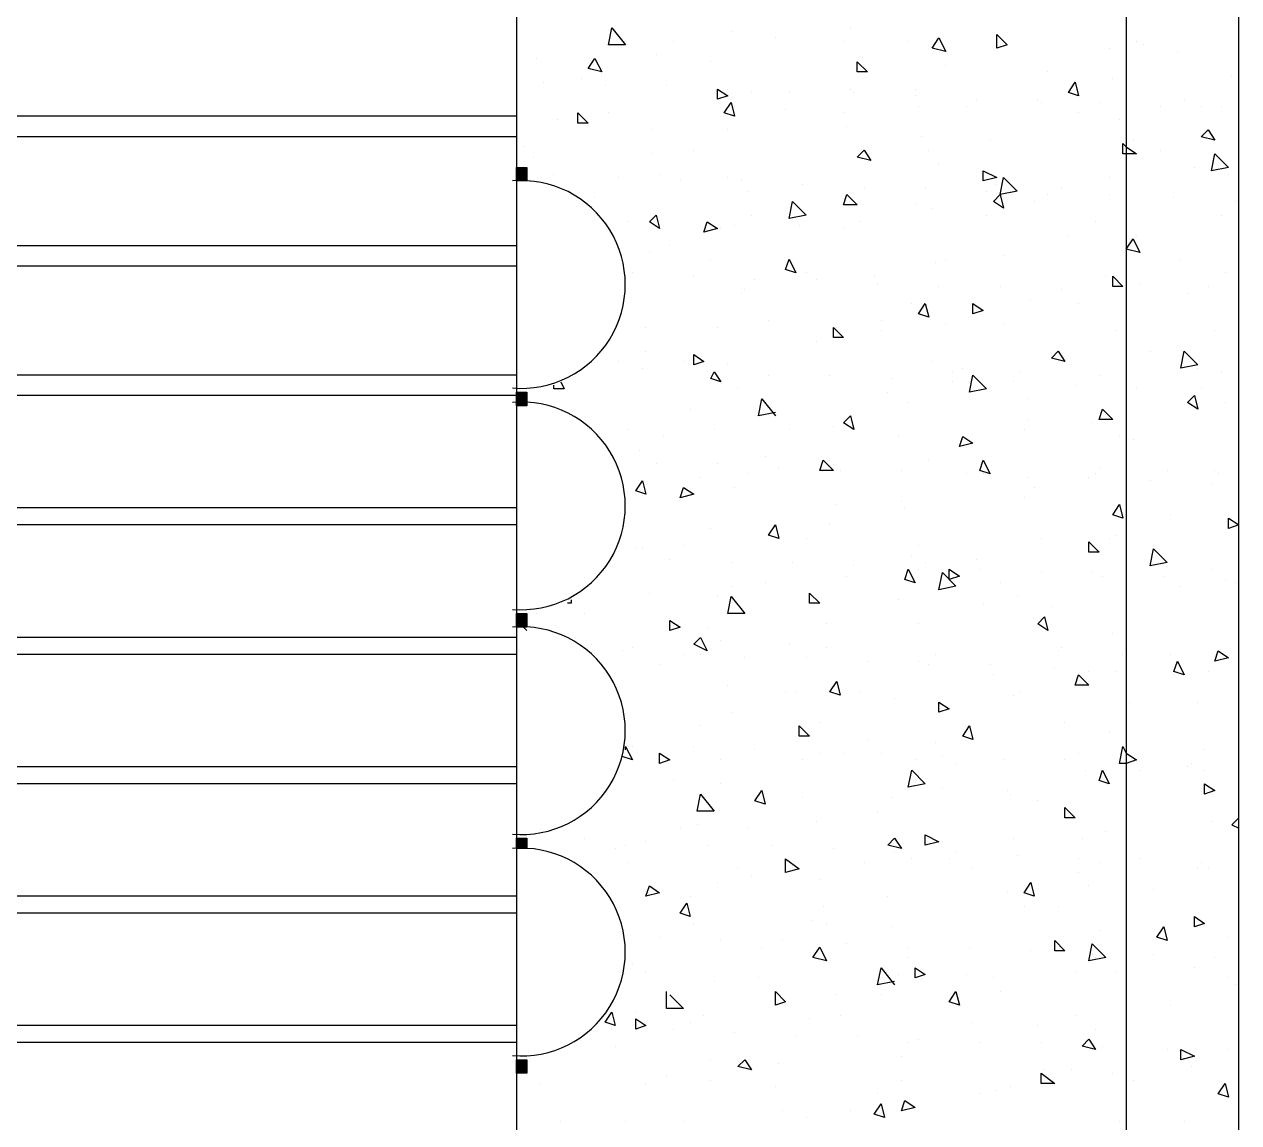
# Model space of a CAD drawing. Header units: inches. Extents: x 9636 to 21597, y -10243 to 557.
# Drawn here: x 14933 to 14998.5, y -2647.3 to -2588.1 of the extents above; entities that cross this region are included whole.
import ezdxf

# ---------------------------------------------------------------- set-up
doc = ezdxf.new("R2010")
doc.units = ezdxf.units.IN
doc.header["$MEASUREMENT"] = 0
doc.layers.add('PDF2_0', color=7, linetype='Continuous')
doc.layers.add('PDF2_IEL-HATCH-002', color=7, linetype='Continuous', true_color=0xd7ebd2)

msp = doc.modelspace()

# ---------------------------------------------------------------- linework, layer by layer
at = {"layer": 'PDF2_0', "lineweight": 25}
for points in [[(14992.435, -2701.983), (14884.397, -2701.983), (14884.397, -2710.986), (14998.499, -2710.986), (14998.499, -2529.084), (14884.397, -2529.084), (14884.397, -2538.088), (14992.435, -2538.088)], [(14992.435, -2529.084), (14992.435, -2710.986)], [(14959.546, -2538.088), (14959.546, -2596.7), (14959.546, -2643.737), (14959.546, -2701.983)], [(14959.546, -2607.725), (14959.546, -2608.827)], [(14959.546, -2619.668), (14959.546, -2620.77)], [(14959.546, -2631.794), (14959.546, -2632.713)]]:
    msp.add_lwpolyline(points, dxfattribs=at)
at = {"layer": 'PDF2_0', "color": 252, "lineweight": 25, "true_color": 0x939598}
for points in [[(14959.546, -2593.025), (14908.467, -2593.025)], [(14959.546, -2594.128), (14908.467, -2594.128)], [(14959.546, -2600.008), (14908.467, -2600.008)], [(14959.546, -2601.11), (14908.467, -2601.11)], [(14959.546, -2606.99), (14908.467, -2606.99)], [(14959.546, -2608.092), (14908.467, -2608.092)], [(14959.546, -2614.155), (14908.467, -2614.155)], [(14959.546, -2615.074), (14908.467, -2615.074)], [(14959.546, -2621.138), (14908.467, -2621.138)], [(14959.546, -2622.056), (14908.467, -2622.056)], [(14959.546, -2628.12), (14908.467, -2628.12)], [(14959.546, -2629.038), (14908.467, -2629.038)], [(14959.546, -2635.102), (14908.467, -2635.102)], [(14959.546, -2636.02), (14908.467, -2636.02)], [(14959.546, -2642.084), (14908.467, -2642.084)], [(14959.546, -2643.002), (14908.467, -2643.002)]]:
    msp.add_lwpolyline(points, dxfattribs=at)
at = {"layer": 'PDF2_0', "lineweight": 25}
for points in [[(14960.097, -2595.782), (14960.097, -2596.517), (14959.546, -2596.517), (14959.546, -2595.782)], [(14960.097, -2607.908), (14960.097, -2608.643), (14959.546, -2608.643), (14959.546, -2607.908)], [(14960.097, -2619.851), (14960.097, -2620.586), (14959.546, -2620.586), (14959.546, -2619.851)], [(14960.097, -2631.978), (14960.097, -2632.529), (14959.546, -2632.529), (14959.546, -2631.978)], [(14960.097, -2643.921), (14960.097, -2644.656), (14959.546, -2644.656), (14959.546, -2643.921)]]:
    msp.add_lwpolyline(points, close=True, dxfattribs=at)
for centre in [(14959.808, -2602.101), (14959.808, -2614.044), (14959.808, -2626.171), (14959.808, -2638.115)]:
    msp.add_arc(centre, 5.604, 265.02318, 94.97682, dxfattribs=at)
at = {"layer": 'PDF2_IEL-HATCH-002', "color": 251, "lineweight": 25, "true_color": 0x636466}
for points in [[(14964.507, -2589.167), (14964.691, -2588.248), (14965.426, -2589.167)], [(14986.005, -2589.167), (14985.453, -2589.351), (14985.453, -2588.616)], [(14982.697, -2589.534), (14981.962, -2589.351), (14982.33, -2588.799)], [(14964.14, -2590.637), (14963.405, -2590.453), (14963.772, -2589.902)], [(14978.471, -2590.637), (14977.92, -2590.637), (14977.92, -2590.086)], [(14989.863, -2591.923), (14989.312, -2591.739), (14989.679, -2591.188)], [(14970.938, -2591.923), (14970.387, -2592.107), (14970.387, -2591.556)], [(14971.305, -2593.025), (14970.754, -2592.842), (14971.122, -2592.291)], [(14963.405, -2593.393), (14962.854, -2593.393), (14962.854, -2592.842)], [(14997.213, -2594.312), (14996.478, -2594.128), (14996.845, -2593.76)], [(14992.435, -2595.047), (14992.252, -2595.047), (14992.252, -2594.495), (14992.435, -2594.679), (14992.987, -2595.047)], [(14978.655, -2595.414), (14977.92, -2595.23), (14978.288, -2594.863)], [(14997.029, -2595.965), (14997.213, -2595.047), (14997.948, -2595.782)], [(14960.097, -2596.517), (14959.546, -2596.333), (14959.73, -2595.965)], [(14985.453, -2596.333), (14984.718, -2596.517), (14984.718, -2595.965)], [(14985.637, -2597.251), (14985.821, -2596.333), (14986.556, -2597.068)], [(14974.245, -2598.538), (14974.429, -2597.619), (14975.164, -2598.354)], [(14977.92, -2597.803), (14977.185, -2597.803), (14977.369, -2597.251)], [(14985.821, -2597.986), (14985.27, -2597.619), (14985.637, -2597.251)], [(14967.263, -2599.089), (14966.712, -2598.721), (14967.079, -2598.354)], [(14970.387, -2599.089), (14969.652, -2599.273), (14969.836, -2598.721)], [(14993.17, -2600.375), (14992.435, -2600.191), (14992.803, -2599.64)], [(14974.613, -2601.477), (14974.062, -2601.294), (14974.245, -2600.743)], [(14992.252, -2602.212), (14991.701, -2602.212), (14991.701, -2601.661)], [(14981.779, -2603.866), (14981.227, -2603.682), (14981.595, -2603.131)], [(14984.718, -2603.499), (14984.167, -2603.682), (14984.167, -2603.131)], [(14977.185, -2604.969), (14976.634, -2604.969), (14976.634, -2604.417)], [(14989.128, -2606.255), (14988.393, -2606.071), (14988.761, -2605.703)], [(14995.375, -2606.622), (14995.559, -2605.703), (14996.294, -2606.438)], [(14969.652, -2606.255), (14969.101, -2606.438), (14969.101, -2605.887)], [(14970.571, -2607.357), (14970.019, -2607.173), (14970.203, -2606.806)], [(14983.983, -2607.908), (14984.167, -2606.99), (14984.902, -2607.725)], [(14996.294, -2608.827), (14995.743, -2608.46), (14996.11, -2608.092)], [(14991.701, -2609.378), (14990.966, -2609.378), (14991.149, -2608.827)], [(14977.736, -2609.929), (14977.185, -2609.562), (14977.553, -2609.195)], [(14984.167, -2610.664), (14983.432, -2610.848), (14983.616, -2610.297)], [(14976.634, -2612.134), (14975.899, -2612.134), (14976.083, -2611.583)], [(14985.086, -2612.318), (14984.535, -2612.134), (14984.718, -2611.583)], [(14966.528, -2613.421), (14965.977, -2613.237), (14966.345, -2612.686)], [(14969.101, -2613.421), (14968.366, -2613.604), (14968.549, -2613.053)], [(14992.252, -2614.707), (14991.701, -2614.523), (14992.068, -2613.972)], [(14998.499, -2615.074), (14997.948, -2615.258), (14997.948, -2614.707)], [(14973.694, -2615.809), (14973.143, -2615.625), (14973.51, -2615.074)], [(14990.966, -2616.544), (14990.414, -2616.544), (14990.414, -2615.993)], [(14993.722, -2617.279), (14993.905, -2616.36), (14994.64, -2617.095)], [(14981.044, -2618.198), (14980.492, -2618.014), (14980.676, -2617.463)], [(14983.432, -2617.83), (14982.881, -2618.014), (14982.881, -2617.463)], [(14982.33, -2618.565), (14982.514, -2617.647), (14983.249, -2618.381)], [(14975.899, -2619.3), (14975.348, -2619.3), (14975.348, -2618.749)], [(14970.938, -2619.851), (14971.122, -2618.933), (14971.857, -2619.851)], [(14988.209, -2620.77), (14987.658, -2620.403), (14988.026, -2620.035)], [(14968.366, -2620.586), (14967.814, -2620.77), (14967.814, -2620.219)], [(14969.836, -2621.873), (14969.101, -2621.505), (14969.468, -2621.138)], [(14997.948, -2622.24), (14997.213, -2622.424), (14997.396, -2621.873)], [(14995.559, -2623.159), (14995.008, -2622.975), (14995.192, -2622.424)], [(14990.414, -2623.71), (14989.679, -2623.71), (14989.863, -2623.159)], [(14977.001, -2624.261), (14976.45, -2624.077), (14976.818, -2623.526)], [(14982.881, -2624.996), (14982.33, -2625.18), (14982.33, -2624.629)], [(14975.348, -2626.466), (14974.797, -2626.466), (14974.797, -2625.915)], [(14984.167, -2626.65), (14983.616, -2626.466), (14983.983, -2625.915)], [(14992.068, -2627.936), (14992.252, -2627.017), (14992.435, -2627.385), (14992.987, -2627.752), (14992.435, -2627.936)], [(14967.814, -2627.752), (14967.263, -2627.936), (14967.263, -2627.385)], [(14980.676, -2629.222), (14980.86, -2628.303), (14981.595, -2629.038)], [(14991.517, -2629.038), (14990.966, -2628.855), (14991.149, -2628.303)], [(14997.213, -2629.406), (14996.661, -2629.59), (14996.661, -2629.038)], [(14969.284, -2630.508), (14969.468, -2629.59), (14970.203, -2630.508)], [(14972.959, -2630.141), (14972.408, -2629.957), (14972.775, -2629.406)], [(14989.679, -2630.876), (14989.128, -2630.876), (14989.128, -2630.324)], [(14982.33, -2632.162), (14981.595, -2632.346), (14981.595, -2631.794)], [(14980.309, -2632.529), (14979.574, -2632.346), (14979.941, -2631.978)], [(14974.797, -2633.632), (14974.062, -2633.816), (14974.062, -2633.081)], [(14987.475, -2635.102), (14986.923, -2634.918), (14987.291, -2634.367)], [(14967.263, -2634.918), (14966.528, -2635.102), (14966.712, -2634.55)], [(14968.917, -2636.204), (14968.366, -2636.02), (14968.733, -2635.469)], [(14996.661, -2636.572), (14996.11, -2636.755), (14996.11, -2636.204)], [(14994.64, -2637.49), (14994.089, -2637.307), (14994.457, -2636.755)], [(14989.128, -2638.042), (14988.577, -2638.042), (14988.577, -2637.49)], [(14990.414, -2638.593), (14990.598, -2637.674), (14991.333, -2638.409)], [(14976.266, -2638.593), (14975.531, -2638.409), (14975.899, -2637.858)], [(14981.595, -2639.328), (14981.044, -2639.511), (14981.044, -2638.96)], [(14974.062, -2640.798), (14973.51, -2640.981), (14973.51, -2640.246)], [(14983.432, -2640.981), (14982.881, -2640.798), (14983.249, -2640.246)], [(14964.875, -2642.084), (14964.323, -2641.9), (14964.691, -2641.349)], [(14966.528, -2642.084), (14965.977, -2642.268), (14965.977, -2641.716)], [(14990.782, -2643.37), (14990.047, -2643.186), (14990.414, -2642.819)], [(14996.11, -2643.737), (14995.375, -2643.921), (14995.375, -2643.37)], [(14972.224, -2644.472), (14971.489, -2644.289), (14971.857, -2643.921)], [(14988.577, -2645.207), (14987.842, -2645.207), (14987.842, -2644.656)], [(14997.948, -2645.942), (14997.396, -2645.759), (14997.764, -2645.207)], [(14979.39, -2647.045), (14978.839, -2646.861), (14979.206, -2646.31)], [(14981.044, -2646.494), (14980.309, -2646.677), (14980.492, -2646.126)]]:
    msp.add_lwpolyline(points, close=True, dxfattribs=at)
for points in [[(14971.122, -2588.432), (14971.122, -2588.432)], [(14977.553, -2588.248), (14977.553, -2588.248)], [(14967.998, -2588.983), (14967.998, -2588.983)], [(14973.51, -2588.799), (14973.51, -2588.799)], [(14977.185, -2588.983), (14977.185, -2588.983)], [(14980.676, -2588.983), (14980.676, -2588.983)], [(14992.987, -2588.983), (14992.987, -2588.983)], [(14993.354, -2589.167), (14993.354, -2589.167)], [(14960.649, -2589.902), (14960.649, -2589.902)], [(14967.079, -2589.718), (14967.079, -2589.718)], [(14991.517, -2589.351), (14991.517, -2589.351)], [(14995.192, -2589.534), (14995.192, -2589.534)], [(14970.019, -2590.086), (14970.019, -2590.086)], [(14982.697, -2590.269), (14982.697, -2590.269)], [(14988.209, -2590.637), (14988.209, -2590.637)], [(14961.016, -2591.188), (14961.016, -2591.188)], [(14963.037, -2591.004), (14963.037, -2591.004)], [(14991.701, -2591.004), (14991.701, -2591.004)], [(14998.131, -2590.821), (14998.131, -2590.821)], [(14964.323, -2591.372), (14964.323, -2591.372)], [(14967.631, -2591.372), (14967.631, -2591.372)], [(14970.938, -2591.556), (14970.938, -2591.556)], [(14972.224, -2591.739), (14972.224, -2591.739)], [(14974.245, -2591.739), (14974.245, -2591.739)], [(14977.553, -2591.556), (14977.553, -2591.556)], [(14977.736, -2591.739), (14977.736, -2591.739)], [(14981.044, -2591.556), (14981.044, -2591.556)], [(14981.044, -2591.923), (14981.044, -2591.923)], [(14971.305, -2592.474), (14971.305, -2592.474)], [(14981.227, -2592.474), (14981.227, -2592.474)], [(14983.8, -2592.474), (14983.8, -2592.474)], [(14984.351, -2592.107), (14984.351, -2592.107)], [(14987.658, -2592.107), (14987.658, -2592.107)], [(14987.842, -2592.291), (14987.842, -2592.291)], [(14990.966, -2592.291), (14990.966, -2592.291)], [(14994.273, -2592.474), (14994.273, -2592.474)], [(14995.559, -2592.107), (14995.559, -2592.107)], [(14996.478, -2592.474), (14996.478, -2592.474)], [(14997.58, -2592.474), (14997.58, -2592.474)], [(14961.751, -2593.209), (14961.751, -2593.209)], [(14964.507, -2592.842), (14964.507, -2592.842)], [(14974.062, -2592.658), (14974.062, -2592.658)], [(14977.185, -2592.842), (14977.185, -2592.842)], [(14989.863, -2592.842), (14989.863, -2592.842)], [(14992.068, -2593.209), (14992.068, -2593.209)], [(14963.405, -2593.577), (14963.405, -2593.577)], [(14966.896, -2593.76), (14966.896, -2593.76)], [(14970.938, -2593.76), (14970.938, -2593.76)], [(14977.369, -2593.577), (14977.369, -2593.577)], [(14981.411, -2594.128), (14981.411, -2594.128)], [(14985.086, -2594.312), (14985.086, -2594.312)], [(14992.803, -2594.312), (14992.803, -2594.312)], [(14959.914, -2594.679), (14959.914, -2594.679)], [(14966.896, -2595.047), (14966.896, -2595.047)], [(14969.101, -2594.863), (14969.101, -2594.863)], [(14981.779, -2594.863), (14981.779, -2594.863)], [(14994.273, -2594.863), (14994.273, -2594.863)], [(14960.465, -2595.23), (14960.465, -2595.23)], [(14977.92, -2595.23), (14977.92, -2595.23)], [(14982.33, -2595.598), (14982.33, -2595.598)], [(14996.11, -2595.782), (14996.11, -2595.782)], [(14961.567, -2596.149), (14961.567, -2596.149)], [(14965.058, -2596.333), (14965.058, -2596.333)], [(14967.263, -2596.149), (14967.263, -2596.149)], [(14968.366, -2596.517), (14968.366, -2596.517)], [(14970.938, -2596.333), (14970.938, -2596.333)], [(14971.673, -2596.517), (14971.673, -2596.517)], [(14991.517, -2596.333), (14991.517, -2596.333)], [(14997.948, -2596.149), (14997.948, -2596.149)], [(14972.04, -2597.068), (14972.04, -2597.068)], [(14974.98, -2596.7), (14974.98, -2596.7)], [(14978.288, -2596.884), (14978.288, -2596.884)], [(14981.595, -2596.884), (14981.595, -2596.884)], [(14984.902, -2597.068), (14984.902, -2597.068)], [(14985.453, -2596.7), (14985.453, -2596.7)], [(14988.944, -2596.884), (14988.944, -2596.884)], [(14963.772, -2597.435), (14963.772, -2597.435)], [(14981.044, -2597.803), (14981.044, -2597.803)], [(14987.475, -2597.619), (14987.475, -2597.619)], [(14988.209, -2597.251), (14988.209, -2597.251)], [(14991.517, -2597.251), (14991.517, -2597.251)], [(14995.008, -2597.435), (14995.008, -2597.435)], [(14998.315, -2597.619), (14998.315, -2597.619)], [(14972.224, -2598.354), (14972.224, -2598.354)], [(14981.962, -2597.986), (14981.962, -2597.986)], [(14984.902, -2598.354), (14984.902, -2598.354)], [(14997.58, -2598.354), (14997.58, -2598.354)], [(14965.61, -2598.721), (14965.61, -2598.721)], [(14970.571, -2599.089), (14970.571, -2599.089)], [(14971.305, -2598.905), (14971.305, -2598.905)], [(14974.797, -2598.905), (14974.797, -2598.905)], [(14977.185, -2599.089), (14977.185, -2599.089)], [(14978.104, -2598.721), (14978.104, -2598.721)], [(14990.782, -2598.721), (14990.782, -2598.721)], [(14989.312, -2599.456), (14989.312, -2599.456)], [(14992.619, -2599.64), (14992.619, -2599.64)], [(14992.987, -2599.456), (14992.987, -2599.456)], [(14966.712, -2600.375), (14966.712, -2600.375)], [(14967.814, -2600.008), (14967.814, -2600.008)], [(14970.019, -2600.743), (14970.019, -2600.743)], [(14982.146, -2600.926), (14982.146, -2600.926)], [(14982.697, -2600.743), (14982.697, -2600.743)], [(14985.821, -2600.559), (14985.821, -2600.559)], [(14995.375, -2600.743), (14995.375, -2600.743)], [(14965.793, -2601.477), (14965.793, -2601.477)], [(14969.101, -2601.661), (14969.101, -2601.661)], [(14975.164, -2601.477), (14975.164, -2601.477)], [(14978.839, -2601.661), (14978.839, -2601.661)], [(14991.333, -2601.661), (14991.333, -2601.661)], [(14997.764, -2601.477), (14997.764, -2601.477)], [(14971.857, -2602.396), (14971.857, -2602.396)], [(14972.408, -2601.845), (14972.408, -2601.845)], [(14975.715, -2601.845), (14975.715, -2601.845)], [(14979.023, -2602.029), (14979.023, -2602.029)], [(14982.33, -2602.212), (14982.33, -2602.212)], [(14985.637, -2602.212), (14985.637, -2602.212)], [(14988.944, -2602.396), (14988.944, -2602.396)], [(14993.17, -2602.029), (14993.17, -2602.029)], [(14996.845, -2602.212), (14996.845, -2602.212)], [(14971.673, -2602.58), (14971.673, -2602.58)], [(14987.291, -2602.947), (14987.291, -2602.947)], [(14992.435, -2602.58), (14992.435, -2602.58)], [(14995.743, -2602.58), (14995.743, -2602.58)], [(14980.86, -2603.131), (14980.86, -2603.131)], [(14989.863, -2603.131), (14989.863, -2603.131)], [(14973.143, -2604.05), (14973.143, -2604.05)], [(14979.206, -2604.05), (14979.206, -2604.05)], [(14982.697, -2604.234), (14982.697, -2604.234)], [(14985.821, -2604.234), (14985.821, -2604.234)], [(14966.528, -2604.417), (14966.528, -2604.417)], [(14970.387, -2604.417), (14970.387, -2604.417)], [(14976.818, -2604.417), (14976.818, -2604.417)], [(14979.206, -2604.601), (14979.206, -2604.601)], [(14991.884, -2604.601), (14991.884, -2604.601)], [(14992.435, -2604.969), (14992.435, -2604.969)], [(14997.213, -2604.601), (14997.213, -2604.601)], [(14966.528, -2605.703), (14966.528, -2605.703)], [(14975.715, -2605.152), (14975.715, -2605.152)], [(14993.722, -2605.703), (14993.722, -2605.703)], [(14965.058, -2606.255), (14965.058, -2606.255)], [(14968.549, -2606.255), (14968.549, -2606.255)], [(14981.962, -2606.255), (14981.962, -2606.255)], [(14966.345, -2606.622), (14966.345, -2606.622)], [(14969.836, -2606.806), (14969.836, -2606.806)], [(14970.938, -2606.438), (14970.938, -2606.438)], [(14973.143, -2606.99), (14973.143, -2606.99)], [(14976.45, -2606.99), (14976.45, -2606.99)], [(14983.065, -2606.806), (14983.065, -2606.806)], [(14983.616, -2606.622), (14983.616, -2606.622)], [(14986.74, -2606.806), (14986.74, -2606.806)], [(14990.966, -2606.99), (14990.966, -2606.99)], [(14996.294, -2606.622), (14996.294, -2606.622)], [(14997.58, -2606.806), (14997.58, -2606.806)], [(14961.935, -2607.357), (14962.119, -2607.725), (14961.567, -2607.725), (14961.567, -2607.541)], [(14979.757, -2607.173), (14979.757, -2607.173)], [(14983.065, -2607.357), (14983.065, -2607.357)], [(14986.372, -2607.357), (14986.372, -2607.357)], [(14989.679, -2607.541), (14989.679, -2607.541)], [(14971.489, -2607.725), (14971.489, -2607.725)], [(14973.51, -2609.011), (14972.592, -2609.195), (14972.775, -2608.276), (14973.51, -2609.195)], [(14979.574, -2607.908), (14979.574, -2607.908)], [(14987.107, -2608.276), (14987.107, -2608.276)], [(14992.987, -2607.725), (14992.987, -2607.725)], [(14996.478, -2607.725), (14996.478, -2607.725)], [(14968.917, -2608.827), (14968.917, -2608.827)], [(14980.676, -2608.46), (14980.676, -2608.46)], [(14997.764, -2608.46), (14997.764, -2608.46)], [(14972.592, -2609.011), (14972.592, -2609.011)], [(14987.107, -2609.378), (14987.107, -2609.378)], [(14990.598, -2609.562), (14990.598, -2609.562)], [(14965.61, -2609.929), (14965.61, -2609.929)], [(14970.203, -2609.929), (14970.203, -2609.929)], [(14974.245, -2609.929), (14974.245, -2609.929)], [(14976.634, -2609.746), (14976.634, -2609.746)], [(14986.923, -2609.929), (14986.923, -2609.929)], [(14967.447, -2610.297), (14967.447, -2610.297)], [(14980.125, -2610.297), (14980.125, -2610.297)], [(14983.616, -2610.481), (14983.616, -2610.481)], [(14992.068, -2610.297), (14992.068, -2610.297)], [(14992.803, -2610.481), (14992.803, -2610.481)], [(14966.161, -2611.032), (14966.161, -2611.032)], [(14972.959, -2611.399), (14972.959, -2611.399)], [(14976.45, -2611.583), (14976.45, -2611.583)], [(14981.779, -2611.583), (14981.779, -2611.583)], [(14967.079, -2611.767), (14967.079, -2611.767)], [(14970.387, -2611.767), (14970.387, -2611.767)], [(14973.694, -2611.951), (14973.694, -2611.951)], [(14977.001, -2612.134), (14977.001, -2612.134)], [(14980.309, -2612.134), (14980.309, -2612.134)], [(14990.966, -2611.951), (14990.966, -2611.951)], [(14994.64, -2612.134), (14994.64, -2612.134)], [(14997.213, -2612.134), (14997.213, -2612.134)], [(14969.468, -2612.502), (14969.468, -2612.502)], [(14972.04, -2612.318), (14972.04, -2612.318)], [(14983.8, -2612.318), (14983.8, -2612.318)], [(14984.718, -2612.318), (14984.718, -2612.318)], [(14987.107, -2612.502), (14987.107, -2612.502)], [(14990.414, -2612.502), (14990.414, -2612.502)], [(14990.782, -2612.318), (14990.782, -2612.318)], [(14993.722, -2612.686), (14993.722, -2612.686)], [(14997.029, -2612.869), (14997.029, -2612.869)], [(14997.396, -2612.318), (14997.396, -2612.318)], [(14971.305, -2613.053), (14971.305, -2613.053)], [(14987.475, -2613.053), (14987.475, -2613.053)], [(14976.818, -2613.972), (14976.818, -2613.972)], [(14980.309, -2613.788), (14980.309, -2613.788)], [(14980.492, -2614.155), (14980.492, -2614.155)], [(14986.923, -2613.604), (14986.923, -2613.604)], [(14994.824, -2614.523), (14994.824, -2614.523)], [(14970.019, -2615.258), (14970.019, -2615.258)], [(14973.327, -2615.258), (14973.327, -2615.258)], [(14976.45, -2615.074), (14976.45, -2615.074)], [(14968.549, -2616.177), (14968.549, -2616.177)], [(14975.164, -2615.809), (14975.164, -2615.809)], [(14981.227, -2616.177), (14981.227, -2616.177)], [(14987.842, -2615.809), (14987.842, -2615.809)], [(14991.517, -2615.809), (14991.517, -2615.809)], [(14991.884, -2615.625), (14991.884, -2615.625)], [(14993.905, -2616.177), (14993.905, -2616.177)], [(14965.977, -2616.36), (14965.977, -2616.36)], [(14966.345, -2616.36), (14966.345, -2616.36)], [(14980.86, -2616.728), (14980.86, -2616.728)], [(14967.814, -2616.912), (14967.814, -2616.912)], [(14971.122, -2617.095), (14971.122, -2617.095)], [(14974.429, -2617.095), (14974.429, -2617.095)], [(14977.736, -2617.279), (14977.736, -2617.279)], [(14981.227, -2617.463), (14981.227, -2617.463)], [(14981.595, -2617.095), (14981.595, -2617.095)], [(14984.351, -2616.912), (14984.351, -2616.912)], [(14984.535, -2617.463), (14984.535, -2617.463)], [(14997.029, -2617.463), (14997.029, -2617.463)], [(14977.369, -2617.83), (14977.369, -2617.83)], [(14987.842, -2617.647), (14987.842, -2617.647)], [(14990.598, -2617.647), (14990.598, -2617.647)], [(14991.149, -2617.83), (14991.149, -2617.83)], [(14994.457, -2617.83), (14994.457, -2617.83)], [(14997.764, -2618.014), (14997.764, -2618.014)], [(14966.712, -2618.749), (14966.712, -2618.749)], [(14971.122, -2618.381), (14971.122, -2618.381)], [(14972.959, -2618.198), (14972.959, -2618.198)], [(14985.637, -2618.198), (14985.637, -2618.198)], [(14995.375, -2618.381), (14995.375, -2618.381)], [(14998.315, -2618.198), (14998.315, -2618.198)], [(14962.486, -2619.116), (14962.486, -2619.3), (14962.302, -2619.3)], [(14970.387, -2618.933), (14970.387, -2618.933)], [(14980.125, -2619.116), (14980.125, -2619.116)], [(14984.718, -2619.3), (14984.718, -2619.3)], [(14986.556, -2618.933), (14986.556, -2618.933)], [(14960.649, -2619.851), (14960.649, -2619.851)], [(14963.221, -2619.851), (14963.221, -2619.851)], [(14988.393, -2619.484), (14988.393, -2619.484)], [(14959.546, -2620.403), (14959.546, -2620.77)], [(14959.73, -2620.403), (14960.097, -2620.77)], [(14969.836, -2620.586), (14969.836, -2620.586)], [(14976.266, -2620.403), (14976.266, -2620.403)], [(14981.227, -2620.403), (14981.227, -2620.403)], [(14970.571, -2621.321), (14970.571, -2621.321)], [(14991.701, -2620.954), (14991.701, -2620.954)], [(14963.588, -2621.505), (14963.588, -2621.505)], [(14965.242, -2621.873), (14965.242, -2621.873)], [(14965.793, -2621.689), (14965.793, -2621.689)], [(14968.549, -2622.056), (14968.549, -2622.056)], [(14969.468, -2622.056), (14969.468, -2622.056)], [(14974.245, -2621.505), (14974.245, -2621.505)], [(14976.266, -2621.689), (14976.266, -2621.689)], [(14982.146, -2622.056), (14982.146, -2622.056)], [(14988.761, -2621.873), (14988.761, -2621.873)], [(14988.944, -2621.689), (14988.944, -2621.689)], [(14992.252, -2622.056), (14992.252, -2622.056)], [(14994.824, -2622.056), (14994.824, -2622.056)], [(14967.263, -2622.607), (14967.263, -2622.607)], [(14971.857, -2622.24), (14971.857, -2622.24)], [(14975.164, -2622.24), (14975.164, -2622.24)], [(14978.471, -2622.424), (14978.471, -2622.424)], [(14981.227, -2622.424), (14981.227, -2622.424)], [(14981.779, -2622.607), (14981.779, -2622.607)], [(14985.086, -2622.607), (14985.086, -2622.607)], [(14985.27, -2623.159), (14985.27, -2623.159)], [(14988.577, -2622.791), (14988.577, -2622.791)], [(14990.414, -2622.975), (14990.414, -2622.975)], [(14991.884, -2622.975), (14991.884, -2622.975)], [(14995.192, -2622.975), (14995.192, -2622.975)], [(14996.845, -2622.975), (14996.845, -2622.975)], [(14970.938, -2623.71), (14970.938, -2623.71)], [(14974.062, -2624.077), (14974.062, -2624.077)], [(14974.613, -2624.077), (14974.613, -2624.077)], [(14978.104, -2624.077), (14978.104, -2624.077)], [(14979.941, -2624.445), (14979.941, -2624.445)], [(14986.372, -2624.261), (14986.372, -2624.261)], [(14986.74, -2624.077), (14986.74, -2624.077)], [(14992.619, -2624.629), (14992.619, -2624.629)], [(14996.294, -2624.629), (14996.294, -2624.629)], [(14971.122, -2625.18), (14971.122, -2625.18)], [(14969.468, -2625.915), (14969.468, -2625.915)], [(14975.899, -2625.731), (14975.899, -2625.731)], [(14989.128, -2625.731), (14989.128, -2625.731)], [(14978.471, -2626.65), (14978.471, -2626.65)], [(14991.517, -2626.282), (14991.517, -2626.282)], [(14965.426, -2627.201), (14965.426, -2627.017), (14965.793, -2627.752), (14965.242, -2627.568)], [(14965.61, -2627.017), (14965.61, -2627.017)], [(14965.793, -2627.017), (14965.793, -2627.017)], [(14969.101, -2627.017), (14969.101, -2627.017)], [(14972.408, -2627.201), (14972.408, -2627.201)], [(14982.146, -2626.833), (14982.146, -2626.833)], [(14996.661, -2627.201), (14996.661, -2627.201)], [(14970.571, -2627.752), (14970.571, -2627.752)], [(14974.98, -2627.752), (14974.98, -2627.752)], [(14975.899, -2627.385), (14975.899, -2627.385)], [(14977.185, -2627.385), (14977.185, -2627.385)], [(14979.206, -2627.385), (14979.206, -2627.385)], [(14981.044, -2627.752), (14981.044, -2627.752)], [(14982.514, -2627.568), (14982.514, -2627.568)], [(14983.249, -2627.936), (14983.249, -2627.936)], [(14985.821, -2627.752), (14985.821, -2627.752)], [(14989.128, -2627.752), (14989.128, -2627.752)], [(14989.863, -2627.385), (14989.863, -2627.385)], [(14992.435, -2627.936), (14992.435, -2627.936)], [(14995.927, -2627.936), (14995.927, -2627.936)], [(14990.231, -2628.303), (14990.231, -2628.303)], [(14993.17, -2628.303), (14993.17, -2628.303)], [(14995.743, -2628.12), (14995.743, -2628.12)], [(14996.661, -2628.303), (14996.661, -2628.303)], [(14967.998, -2628.855), (14967.998, -2628.855)], [(14970.571, -2629.038), (14970.571, -2629.038)], [(14982.514, -2629.222), (14982.514, -2629.222)], [(14974.98, -2629.773), (14974.98, -2629.773)], [(14979.757, -2629.773), (14979.757, -2629.773)], [(14986.005, -2629.406), (14986.005, -2629.406)], [(14986.188, -2629.59), (14986.188, -2629.59)], [(14979.023, -2630.508), (14979.023, -2630.508)], [(14987.658, -2629.957), (14987.658, -2629.957)], [(14969.284, -2631.243), (14969.284, -2631.243)], [(14975.715, -2631.059), (14975.715, -2631.059)], [(14997.029, -2631.059), (14997.029, -2631.059)], [(14998.499, -2630.876), (14998.131, -2631.243), (14998.499, -2631.427)], [(14968.366, -2631.427), (14968.366, -2631.427)], [(14972.04, -2631.427), (14972.04, -2631.427)], [(14991.333, -2631.611), (14991.333, -2631.611)], [(14959.914, -2631.978), (14959.914, -2631.978)], [(14963.221, -2631.978), (14963.221, -2631.978)], [(14964.875, -2632.529), (14964.875, -2632.529)], [(14965.426, -2632.346), (14965.426, -2632.346)], [(14966.528, -2632.162), (14966.528, -2632.162)], [(14969.836, -2632.346), (14969.836, -2632.346)], [(14973.327, -2632.346), (14973.327, -2632.346)], [(14976.634, -2632.529), (14976.634, -2632.529)], [(14986.372, -2631.978), (14986.372, -2631.978)], [(14990.047, -2631.978), (14990.047, -2631.978)], [(14979.941, -2632.713), (14979.941, -2632.713)], [(14980.86, -2633.081), (14980.86, -2633.081)], [(14982.881, -2633.081), (14982.881, -2633.081)], [(14983.249, -2632.713), (14983.249, -2632.713)], [(14986.556, -2632.897), (14986.556, -2632.897)], [(14989.863, -2633.081), (14989.863, -2633.081)], [(14993.17, -2633.081), (14993.17, -2633.081)], [(14965.61, -2633.264), (14965.61, -2633.264)], [(14971.489, -2633.632), (14971.489, -2633.632)], [(14978.288, -2633.264), (14978.288, -2633.264)], [(14984.167, -2633.632), (14984.167, -2633.632)], [(14989.863, -2633.816), (14989.863, -2633.816)], [(14990.966, -2633.264), (14990.966, -2633.264)], [(14996.294, -2633.632), (14996.294, -2633.632)], [(14996.478, -2633.264), (14996.478, -2633.264)], [(14996.845, -2633.632), (14996.845, -2633.632)], [(14970.387, -2634.367), (14970.387, -2634.367)], [(14972.224, -2633.999), (14972.224, -2633.999)], [(14975.899, -2634.183), (14975.899, -2634.183)], [(14968.917, -2635.102), (14968.917, -2635.102)], [(14979.574, -2635.102), (14979.574, -2635.102)], [(14986.005, -2634.918), (14986.005, -2634.918)], [(14990.414, -2634.55), (14990.414, -2634.55)], [(14993.905, -2634.734), (14993.905, -2634.734)], [(14976.083, -2635.653), (14976.083, -2635.653)], [(14986.923, -2635.653), (14986.923, -2635.653)], [(14988.761, -2635.653), (14988.761, -2635.653)], [(14975.531, -2636.388), (14975.531, -2636.388)], [(14969.101, -2636.572), (14969.101, -2636.572)], [(14976.266, -2636.572), (14976.266, -2636.572)], [(14979.757, -2636.755), (14979.757, -2636.755)], [(14990.966, -2636.939), (14990.966, -2636.939)], [(14994.273, -2637.123), (14994.273, -2637.123)], [(14967.263, -2637.307), (14967.263, -2637.307)], [(14970.571, -2637.49), (14970.571, -2637.49)], [(14973.878, -2637.49), (14973.878, -2637.49)], [(14977.369, -2637.674), (14977.369, -2637.674)], [(14997.948, -2637.307), (14997.948, -2637.307)], [(14972.775, -2637.858), (14972.775, -2637.858)], [(14980.676, -2637.858), (14980.676, -2637.858)], [(14980.676, -2638.409), (14980.676, -2638.409)], [(14983.983, -2637.858), (14983.983, -2637.858)], [(14987.291, -2638.042), (14987.291, -2638.042)], [(14990.598, -2638.225), (14990.598, -2638.225)], [(14990.782, -2638.409), (14990.782, -2638.409)], [(14993.905, -2638.225), (14993.905, -2638.225)], [(14997.213, -2638.409), (14997.213, -2638.409)], [(14965.793, -2638.776), (14965.793, -2638.776)], [(14979.941, -2639.695), (14979.023, -2639.879), (14979.206, -2638.96), (14979.941, -2639.879)], [(14996.11, -2638.96), (14996.11, -2638.96)], [(14966.528, -2639.144), (14966.528, -2639.144)], [(14970.203, -2639.695), (14970.203, -2639.695)], [(14972.592, -2639.511), (14972.592, -2639.511)], [(14979.206, -2639.144), (14979.206, -2639.144)], [(14980.125, -2639.328), (14980.125, -2639.328)], [(14983.8, -2639.328), (14983.8, -2639.328)], [(14985.27, -2639.511), (14985.27, -2639.511)], [(14989.679, -2639.144), (14989.679, -2639.144)], [(14991.884, -2639.144), (14991.884, -2639.144)], [(14997.948, -2639.511), (14997.948, -2639.511)], [(14967.814, -2640.43), (14968.549, -2641.165), (14967.631, -2641.165), (14967.631, -2640.246)], [(14985.637, -2640.246), (14985.637, -2640.246)], [(14998.315, -2639.879), (14998.315, -2639.879)], [(14976.818, -2640.43), (14976.818, -2640.43)], [(14979.206, -2640.43), (14979.206, -2640.43)], [(14994.824, -2640.981), (14994.824, -2640.981)], [(14965.977, -2641.349), (14965.977, -2641.349)], [(14969.652, -2641.533), (14969.652, -2641.533)], [(14975.348, -2641.716), (14975.348, -2641.716)], [(14977.001, -2641.533), (14977.001, -2641.533)], [(14989.679, -2641.533), (14989.679, -2641.533)], [(14964.691, -2642.268), (14964.691, -2642.268)], [(14967.998, -2642.268), (14967.998, -2642.268)], [(14968.917, -2641.9), (14968.917, -2641.9)], [(14984.167, -2641.9), (14984.167, -2641.9)], [(14987.658, -2642.084), (14987.658, -2642.084)], [(14990.782, -2642.268), (14990.782, -2642.268)], [(14971.305, -2642.451), (14971.305, -2642.451)], [(14974.613, -2642.635), (14974.613, -2642.635)], [(14977.92, -2642.635), (14977.92, -2642.635)], [(14980.676, -2643.002), (14980.676, -2643.002)], [(14981.227, -2642.819), (14981.227, -2642.819)], [(14984.535, -2643.002), (14984.535, -2643.002)], [(14987.842, -2643.002), (14987.842, -2643.002)], [(14964.875, -2643.186), (14964.875, -2643.186)], [(14991.149, -2643.186), (14991.149, -2643.186)], [(14994.64, -2643.37), (14994.64, -2643.37)], [(14997.948, -2643.37), (14997.948, -2643.37)], [(14970.019, -2643.921), (14970.019, -2643.921)], [(14973.694, -2644.105), (14973.694, -2644.105)], [(14980.309, -2643.737), (14980.309, -2643.737)], [(14995.927, -2644.289), (14995.927, -2644.289)], [(14967.631, -2644.84), (14967.631, -2644.84)], [(14988.026, -2644.472), (14988.026, -2644.472)], [(14989.496, -2644.472), (14989.496, -2644.472)], [(14991.701, -2644.656), (14991.701, -2644.656)], [(14960.832, -2645.207), (14960.832, -2645.207)], [(14966.528, -2645.207), (14966.528, -2645.207)], [(14970.019, -2645.024), (14970.019, -2645.024)], [(14973.51, -2645.391), (14973.51, -2645.391)], [(14980.309, -2645.024), (14980.309, -2645.024)], [(14985.453, -2645.575), (14985.453, -2645.575)], [(14986.188, -2645.391), (14986.188, -2645.391)], [(14992.803, -2645.024), (14992.803, -2645.024)], [(14959.546, -2646.126), (14959.546, -2646.126)], [(14979.023, -2645.759), (14979.023, -2645.759)], [(14984.535, -2645.759), (14984.535, -2645.759)], [(14959.546, -2646.494), (14959.546, -2646.494)], [(14973.878, -2646.677), (14973.878, -2646.677)], [(14977.553, -2646.677), (14977.553, -2646.677)], [(14961.935, -2647.228), (14961.935, -2647.228)], [(14965.426, -2647.228), (14965.426, -2647.228)], [(14968.549, -2647.228), (14968.549, -2647.228)], [(14975.164, -2647.045), (14975.164, -2647.045)], [(14992.068, -2647.228), (14992.068, -2647.228)], [(14995.559, -2647.228), (14995.559, -2647.228)]]:
    msp.add_lwpolyline(points, dxfattribs=at)
at = {"layer": 'PDF2_IEL-HATCH-002', "color": 41, "true_color": 0xf4ee51, "transparency": 33554559}
for points in [[(14960.097, -2595.782), (14959.546, -2595.782), (14960.097, -2596.517)], [(14959.546, -2595.782), (14960.097, -2596.517), (14959.546, -2596.517)], [(14960.097, -2607.908), (14959.546, -2607.908), (14960.097, -2608.643)], [(14959.546, -2607.908), (14960.097, -2608.643), (14959.546, -2608.643)], [(14960.097, -2619.851), (14959.546, -2619.851), (14960.097, -2620.586)], [(14959.546, -2619.851), (14960.097, -2620.586), (14959.546, -2620.586)], [(14960.097, -2631.978), (14959.546, -2631.978), (14960.097, -2632.529)], [(14959.546, -2631.978), (14960.097, -2632.529), (14959.546, -2632.529)], [(14960.097, -2643.921), (14959.546, -2643.921), (14960.097, -2644.656)], [(14959.546, -2643.921), (14960.097, -2644.656), (14959.546, -2644.656)]]:
    msp.add_solid(points, dxfattribs=at)

doc.saveas('drawing.dxf')
